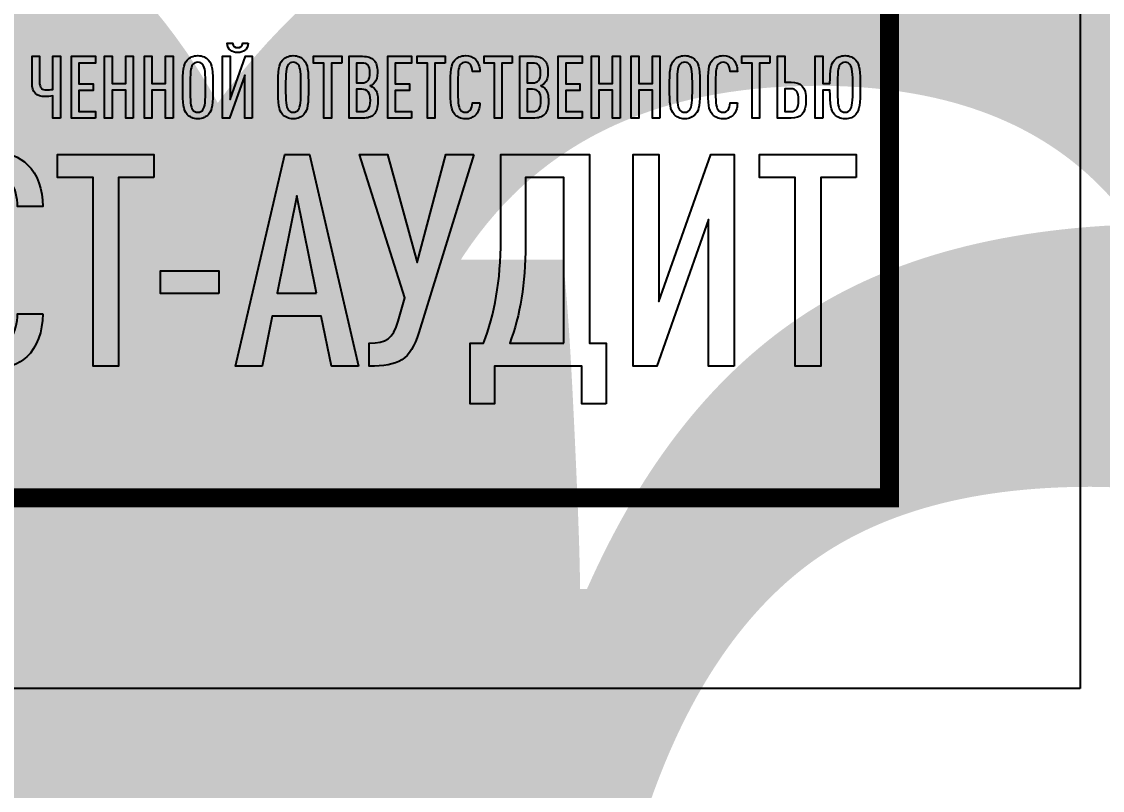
# Model space of a CAD drawing. Header units: metres. Extents: x 1563 to 4966, y -517 to 1463.
# Drawn here: x 3150.12 to 3178.47, y 447.26 to 467.44 of the extents above; entities that cross this region are included whole.
import ezdxf
from ezdxf.enums import TextEntityAlignment as Align

# ---------------------------------------------------------------- set-up
doc = ezdxf.new("R2018")
doc.units = ezdxf.units.M
doc.layers.add('layer 1', color=7, linetype='Continuous')
doc.styles.get("Standard").update_dxf_attribs({"font": 'GOST Common.ttf'})

# ---------------------------------------------------------------- blocks, each defined once
blk = doc.blocks.new('*U324')
blk.add_attdef('РАЗРАБОТАЛ', text='', height=2.5).set_placement((250.501, -264.224), align=Align.MIDDLE_LEFT)
at = {"flags": 8}
for tag, height, p in [('ДАТА', 2.5, (290.074, -264.402)), ('ЛИСТ', 3, (386.388, -271.915)), ('ЛИСТОВ', 3, (403.888, -271.915)), ('ФОРМАТ', 3, (380.972, -294.745))]:
    blk.add_attdef(tag, text='', height=height, dxfattribs=at).set_placement(p, align=Align.MIDDLE_CENTER)
blk.add_attdef('ПРОВЕРИЛ', (250.749, -270.729), '', height=2.5)
at = {"lineweight": 30, "flags": 104}
for tag, p in [('ТЕПЛОВЫЕ_СЕТИ', (330, -269.5)), ('ИМЯ_ЧЕРТЕЖА', (330, -284.5))]:
    blk.add_attdef(tag, text='', height=3, dxfattribs=at).set_placement(p, align=Align.MIDDLE_CENTER)
blk = doc.blocks.new('Лого')
at = {"layer": 'layer 1', "color": 159}
for points, knots in [([(6.6198, 2.3792), (6.6198, 2.3792), (6.5883, 2.3792), (6.5883, 2.3792), (6.5883, 2.3792), (6.5862, 2.3604), (6.5751, 2.3523), (6.5583, 2.3523), (6.5583, 2.3523), (6.5415, 2.3523), (6.5304, 2.3604), (6.5283, 2.3792), (6.5283, 2.3792), (6.5283, 2.3792), (6.4968, 2.3792), (6.4968, 2.3792), (6.4968, 2.3792), (6.4994, 2.3391), (6.5243, 2.3239), (6.5583, 2.3239), (6.5583, 2.3239), (6.5923, 2.3239), (6.6172, 2.3391), (6.6198, 2.3792)], [0, 0, 0, 0, 0.142857, 0.142857, 0.142857, 0.142857, 0.285714, 0.285714, 0.285714, 0.285714, 0.428571, 0.428571, 0.428571, 0.428571, 0.571429, 0.571429, 0.571429, 0.571429, 0.714286, 0.714286, 0.714286, 0.714286, 1, 1, 1, 1]), ([(5.5227, 1.9399), (5.5227, 1.9399), (5.5227, 2.3015), (5.5227, 2.3015), (5.5227, 2.3015), (5.5227, 2.3015), (5.479, 2.3015), (5.479, 2.3015), (5.479, 2.3015), (5.479, 2.3015), (5.479, 2.1085), (5.479, 2.1085), (5.479, 2.1085), (5.4658, 2.1065), (5.4546, 2.1055), (5.4404, 2.1055), (5.4404, 2.1055), (5.4165, 2.1055), (5.4013, 2.1141), (5.4013, 2.1532), (5.4013, 2.1532), (5.4013, 2.1532), (5.4013, 2.3015), (5.4013, 2.3015), (5.4013, 2.3015), (5.4013, 2.3015), (5.3576, 2.3015), (5.3576, 2.3015), (5.3576, 2.3015), (5.3576, 2.3015), (5.3576, 2.1486), (5.3576, 2.1486), (5.3576, 2.1486), (5.3576, 2.0867), (5.384, 2.0664), (5.4338, 2.0664), (5.4338, 2.0664), (5.4485, 2.0664), (5.4627, 2.0674), (5.479, 2.0699), (5.479, 2.0699), (5.479, 2.0699), (5.479, 1.9399), (5.479, 1.9399), (5.479, 1.9399), (5.479, 1.9399), (5.5227, 1.9399), (5.5227, 1.9399)], [0, 0, 0, 0, 0.076923, 0.076923, 0.076923, 0.076923, 0.153846, 0.153846, 0.153846, 0.153846, 0.230769, 0.230769, 0.230769, 0.230769, 0.307692, 0.307692, 0.307692, 0.307692, 0.384615, 0.384615, 0.384615, 0.384615, 0.461538, 0.461538, 0.461538, 0.461538, 0.538462, 0.538462, 0.538462, 0.538462, 0.615385, 0.615385, 0.615385, 0.615385, 0.692308, 0.692308, 0.692308, 0.692308, 0.769231, 0.769231, 0.769231, 0.769231, 0.846154, 0.846154, 0.846154, 0.846154, 1, 1, 1, 1]), ([(5.7273, 1.9399), (5.7273, 1.9399), (5.7273, 1.979), (5.7273, 1.979), (5.7273, 1.979), (5.7273, 1.979), (5.6314, 1.979), (5.6314, 1.979), (5.6314, 1.979), (5.6314, 1.979), (5.6314, 2.1019), (5.6314, 2.1019), (5.6314, 2.1019), (5.6314, 2.1019), (5.7141, 2.1019), (5.7141, 2.1019), (5.7141, 2.1019), (5.7141, 2.1019), (5.7141, 2.141), (5.7141, 2.141), (5.7141, 2.141), (5.7141, 2.141), (5.6314, 2.141), (5.6314, 2.141), (5.6314, 2.141), (5.6314, 2.141), (5.6314, 2.2624), (5.6314, 2.2624), (5.6314, 2.2624), (5.6314, 2.2624), (5.7273, 2.2624), (5.7273, 2.2624), (5.7273, 2.2624), (5.7273, 2.2624), (5.7273, 2.3015), (5.7273, 2.3015), (5.7273, 2.3015), (5.7273, 2.3015), (5.5877, 2.3015), (5.5877, 2.3015), (5.5877, 2.3015), (5.5877, 2.3015), (5.5877, 1.9399), (5.5877, 1.9399), (5.5877, 1.9399), (5.5877, 1.9399), (5.7273, 1.9399), (5.7273, 1.9399)], [0, 0, 0, 0, 0.076923, 0.076923, 0.076923, 0.076923, 0.153846, 0.153846, 0.153846, 0.153846, 0.230769, 0.230769, 0.230769, 0.230769, 0.307692, 0.307692, 0.307692, 0.307692, 0.384615, 0.384615, 0.384615, 0.384615, 0.461538, 0.461538, 0.461538, 0.461538, 0.538462, 0.538462, 0.538462, 0.538462, 0.615385, 0.615385, 0.615385, 0.615385, 0.692308, 0.692308, 0.692308, 0.692308, 0.769231, 0.769231, 0.769231, 0.769231, 0.846154, 0.846154, 0.846154, 0.846154, 1, 1, 1, 1]), ([(5.9483, 1.9399), (5.9483, 1.9399), (5.9483, 2.3015), (5.9483, 2.3015), (5.9483, 2.3015), (5.9483, 2.3015), (5.9046, 2.3015), (5.9046, 2.3015), (5.9046, 2.3015), (5.9046, 2.3015), (5.9046, 2.1436), (5.9046, 2.1436), (5.9046, 2.1436), (5.9046, 2.1436), (5.8244, 2.1436), (5.8244, 2.1436), (5.8244, 2.1436), (5.8244, 2.1436), (5.8244, 2.3015), (5.8244, 2.3015), (5.8244, 2.3015), (5.8244, 2.3015), (5.7807, 2.3015), (5.7807, 2.3015), (5.7807, 2.3015), (5.7807, 2.3015), (5.7807, 1.9399), (5.7807, 1.9399), (5.7807, 1.9399), (5.7807, 1.9399), (5.8244, 1.9399), (5.8244, 1.9399), (5.8244, 1.9399), (5.8244, 1.9399), (5.8244, 2.1039), (5.8244, 2.1039), (5.8244, 2.1039), (5.8244, 2.1039), (5.9046, 2.1039), (5.9046, 2.1039), (5.9046, 2.1039), (5.9046, 2.1039), (5.9046, 1.9399), (5.9046, 1.9399), (5.9046, 1.9399), (5.9046, 1.9399), (5.9483, 1.9399), (5.9483, 1.9399)], [0, 0, 0, 0, 0.076923, 0.076923, 0.076923, 0.076923, 0.153846, 0.153846, 0.153846, 0.153846, 0.230769, 0.230769, 0.230769, 0.230769, 0.307692, 0.307692, 0.307692, 0.307692, 0.384615, 0.384615, 0.384615, 0.384615, 0.461538, 0.461538, 0.461538, 0.461538, 0.538462, 0.538462, 0.538462, 0.538462, 0.615385, 0.615385, 0.615385, 0.615385, 0.692308, 0.692308, 0.692308, 0.692308, 0.769231, 0.769231, 0.769231, 0.769231, 0.846154, 0.846154, 0.846154, 0.846154, 1, 1, 1, 1]), ([(6.1809, 1.9399), (6.1809, 1.9399), (6.1809, 2.3015), (6.1809, 2.3015), (6.1809, 2.3015), (6.1809, 2.3015), (6.1372, 2.3015), (6.1372, 2.3015), (6.1372, 2.3015), (6.1372, 2.3015), (6.1372, 2.1436), (6.1372, 2.1436), (6.1372, 2.1436), (6.1372, 2.1436), (6.057, 2.1436), (6.057, 2.1436), (6.057, 2.1436), (6.057, 2.1436), (6.057, 2.3015), (6.057, 2.3015), (6.057, 2.3015), (6.057, 2.3015), (6.0133, 2.3015), (6.0133, 2.3015), (6.0133, 2.3015), (6.0133, 2.3015), (6.0133, 1.9399), (6.0133, 1.9399), (6.0133, 1.9399), (6.0133, 1.9399), (6.057, 1.9399), (6.057, 1.9399), (6.057, 1.9399), (6.057, 1.9399), (6.057, 2.1039), (6.057, 2.1039), (6.057, 2.1039), (6.057, 2.1039), (6.1372, 2.1039), (6.1372, 2.1039), (6.1372, 2.1039), (6.1372, 2.1039), (6.1372, 1.9399), (6.1372, 1.9399), (6.1372, 1.9399), (6.1372, 1.9399), (6.1809, 1.9399), (6.1809, 1.9399)], [0, 0, 0, 0, 0.076923, 0.076923, 0.076923, 0.076923, 0.153846, 0.153846, 0.153846, 0.153846, 0.230769, 0.230769, 0.230769, 0.230769, 0.307692, 0.307692, 0.307692, 0.307692, 0.384615, 0.384615, 0.384615, 0.384615, 0.461538, 0.461538, 0.461538, 0.461538, 0.538462, 0.538462, 0.538462, 0.538462, 0.615385, 0.615385, 0.615385, 0.615385, 0.692308, 0.692308, 0.692308, 0.692308, 0.769231, 0.769231, 0.769231, 0.769231, 0.846154, 0.846154, 0.846154, 0.846154, 1, 1, 1, 1]), ([(6.4141, 2.1207), (6.4141, 2.2208), (6.411, 2.2533), (6.3877, 2.2792), (6.3877, 2.2792), (6.3734, 2.2949), (6.3541, 2.3056), (6.3257, 2.3056), (6.3257, 2.3056), (6.2972, 2.3056), (6.2779, 2.2949), (6.2637, 2.2792), (6.2637, 2.2792), (6.2404, 2.2533), (6.2373, 2.2208), (6.2373, 2.1207), (6.2373, 2.1207), (6.2373, 2.0206), (6.2404, 1.9881), (6.2637, 1.9622), (6.2637, 1.9622), (6.2779, 1.9465), (6.2972, 1.9358), (6.3257, 1.9358), (6.3257, 1.9358), (6.3541, 1.9358), (6.3734, 1.9465), (6.3877, 1.9622), (6.3877, 1.9622), (6.411, 1.9881), (6.4141, 2.0206), (6.4141, 2.1207)], [0, 0, 0, 0, 0.111111, 0.111111, 0.111111, 0.111111, 0.222222, 0.222222, 0.222222, 0.222222, 0.333333, 0.333333, 0.333333, 0.333333, 0.444444, 0.444444, 0.444444, 0.444444, 0.555556, 0.555556, 0.555556, 0.555556, 0.666667, 0.666667, 0.666667, 0.666667, 0.777778, 0.777778, 0.777778, 0.777778, 1, 1, 1, 1]), ([(6.6431, 1.9399), (6.6431, 1.9399), (6.6431, 2.3015), (6.6431, 2.3015), (6.6431, 2.3015), (6.6431, 2.3015), (6.603, 2.3015), (6.603, 2.3015), (6.603, 2.3015), (6.603, 2.3015), (6.5141, 2.0501), (6.5141, 2.0501), (6.5141, 2.0501), (6.5141, 2.0501), (6.5141, 2.3015), (6.5141, 2.3015), (6.5141, 2.3015), (6.5141, 2.3015), (6.4704, 2.3015), (6.4704, 2.3015), (6.4704, 2.3015), (6.4704, 2.3015), (6.4704, 1.9399), (6.4704, 1.9399), (6.4704, 1.9399), (6.4704, 1.9399), (6.5111, 1.9399), (6.5111, 1.9399), (6.5111, 1.9399), (6.5111, 1.9399), (6.5994, 2.1908), (6.5994, 2.1908), (6.5994, 2.1908), (6.5994, 2.1908), (6.5994, 1.9399), (6.5994, 1.9399), (6.5994, 1.9399), (6.5994, 1.9399), (6.6431, 1.9399), (6.6431, 1.9399)], [0, 0, 0, 0, 0.090909, 0.090909, 0.090909, 0.090909, 0.181818, 0.181818, 0.181818, 0.181818, 0.272727, 0.272727, 0.272727, 0.272727, 0.363636, 0.363636, 0.363636, 0.363636, 0.454545, 0.454545, 0.454545, 0.454545, 0.545455, 0.545455, 0.545455, 0.545455, 0.636364, 0.636364, 0.636364, 0.636364, 0.727273, 0.727273, 0.727273, 0.727273, 0.818182, 0.818182, 0.818182, 0.818182, 1, 1, 1, 1]), ([(6.9712, 2.1207), (6.9712, 2.2208), (6.9682, 2.2533), (6.9448, 2.2792), (6.9448, 2.2792), (6.9306, 2.2949), (6.9113, 2.3056), (6.8829, 2.3056), (6.8829, 2.3056), (6.8544, 2.3056), (6.8351, 2.2949), (6.8209, 2.2792), (6.8209, 2.2792), (6.7975, 2.2533), (6.7945, 2.2208), (6.7945, 2.1207), (6.7945, 2.1207), (6.7945, 2.0206), (6.7975, 1.9881), (6.8209, 1.9622), (6.8209, 1.9622), (6.8351, 1.9465), (6.8544, 1.9358), (6.8829, 1.9358), (6.8829, 1.9358), (6.9113, 1.9358), (6.9306, 1.9465), (6.9448, 1.9622), (6.9448, 1.9622), (6.9682, 1.9881), (6.9712, 2.0206), (6.9712, 2.1207)], [0, 0, 0, 0, 0.111111, 0.111111, 0.111111, 0.111111, 0.222222, 0.222222, 0.222222, 0.222222, 0.333333, 0.333333, 0.333333, 0.333333, 0.444444, 0.444444, 0.444444, 0.444444, 0.555556, 0.555556, 0.555556, 0.555556, 0.666667, 0.666667, 0.666667, 0.666667, 0.777778, 0.777778, 0.777778, 0.777778, 1, 1, 1, 1]), ([(7.1658, 2.2624), (7.1658, 2.2624), (7.1658, 2.3015), (7.1658, 2.3015), (7.1658, 2.3015), (7.1658, 2.3015), (7.0007, 2.3015), (7.0007, 2.3015), (7.0007, 2.3015), (7.0007, 2.3015), (7.0007, 2.2624), (7.0007, 2.2624), (7.0007, 2.2624), (7.0007, 2.2624), (7.0617, 2.2624), (7.0617, 2.2624), (7.0617, 2.2624), (7.0617, 2.2624), (7.0617, 1.9399), (7.0617, 1.9399), (7.0617, 1.9399), (7.0617, 1.9399), (7.1053, 1.9399), (7.1053, 1.9399), (7.1053, 1.9399), (7.1053, 1.9399), (7.1053, 2.2624), (7.1053, 2.2624), (7.1053, 2.2624), (7.1053, 2.2624), (7.1658, 2.2624), (7.1658, 2.2624)], [0, 0, 0, 0, 0.111111, 0.111111, 0.111111, 0.111111, 0.222222, 0.222222, 0.222222, 0.222222, 0.333333, 0.333333, 0.333333, 0.333333, 0.444444, 0.444444, 0.444444, 0.444444, 0.555556, 0.555556, 0.555556, 0.555556, 0.666667, 0.666667, 0.666667, 0.666667, 0.777778, 0.777778, 0.777778, 0.777778, 1, 1, 1, 1]), ([(7.3766, 2.0415), (7.3766, 2.0725), (7.3735, 2.0968), (7.3547, 2.1151), (7.3547, 2.1151), (7.3486, 2.1207), (7.3405, 2.1258), (7.3324, 2.1283), (7.3324, 2.1283), (7.3395, 2.1314), (7.3466, 2.1359), (7.3527, 2.142), (7.3527, 2.142), (7.3705, 2.1593), (7.374, 2.1806), (7.374, 2.2065), (7.374, 2.2065), (7.374, 2.2457), (7.3684, 2.2634), (7.3527, 2.2797), (7.3527, 2.2797), (7.338, 2.2949), (7.3187, 2.3015), (7.2867, 2.3015), (7.2867, 2.3015), (7.2867, 2.3015), (7.209, 2.3015), (7.209, 2.3015), (7.209, 2.3015), (7.209, 2.3015), (7.209, 1.9399), (7.209, 1.9399), (7.209, 1.9399), (7.209, 1.9399), (7.2867, 1.9399), (7.2867, 1.9399), (7.2867, 1.9399), (7.3187, 1.9399), (7.3385, 1.9465), (7.3532, 1.9617), (7.3532, 1.9617), (7.3695, 1.9785), (7.3766, 1.9978), (7.3766, 2.0415)], [0, 0, 0, 0, 0.083333, 0.083333, 0.083333, 0.083333, 0.166667, 0.166667, 0.166667, 0.166667, 0.25, 0.25, 0.25, 0.25, 0.333333, 0.333333, 0.333333, 0.333333, 0.416667, 0.416667, 0.416667, 0.416667, 0.5, 0.5, 0.5, 0.5, 0.583333, 0.583333, 0.583333, 0.583333, 0.666667, 0.666667, 0.666667, 0.666667, 0.75, 0.75, 0.75, 0.75, 0.833333, 0.833333, 0.833333, 0.833333, 1, 1, 1, 1]), ([(7.5741, 1.9399), (7.5741, 1.9399), (7.5741, 1.979), (7.5741, 1.979), (7.5741, 1.979), (7.5741, 1.979), (7.4782, 1.979), (7.4782, 1.979), (7.4782, 1.979), (7.4782, 1.979), (7.4782, 2.1019), (7.4782, 2.1019), (7.4782, 2.1019), (7.4782, 2.1019), (7.5609, 2.1019), (7.5609, 2.1019), (7.5609, 2.1019), (7.5609, 2.1019), (7.5609, 2.141), (7.5609, 2.141), (7.5609, 2.141), (7.5609, 2.141), (7.4782, 2.141), (7.4782, 2.141), (7.4782, 2.141), (7.4782, 2.141), (7.4782, 2.2624), (7.4782, 2.2624), (7.4782, 2.2624), (7.4782, 2.2624), (7.5741, 2.2624), (7.5741, 2.2624), (7.5741, 2.2624), (7.5741, 2.2624), (7.5741, 2.3015), (7.5741, 2.3015), (7.5741, 2.3015), (7.5741, 2.3015), (7.4345, 2.3015), (7.4345, 2.3015), (7.4345, 2.3015), (7.4345, 2.3015), (7.4345, 1.9399), (7.4345, 1.9399), (7.4345, 1.9399), (7.4345, 1.9399), (7.5741, 1.9399), (7.5741, 1.9399)], [0, 0, 0, 0, 0.076923, 0.076923, 0.076923, 0.076923, 0.153846, 0.153846, 0.153846, 0.153846, 0.230769, 0.230769, 0.230769, 0.230769, 0.307692, 0.307692, 0.307692, 0.307692, 0.384615, 0.384615, 0.384615, 0.384615, 0.461538, 0.461538, 0.461538, 0.461538, 0.538462, 0.538462, 0.538462, 0.538462, 0.615385, 0.615385, 0.615385, 0.615385, 0.692308, 0.692308, 0.692308, 0.692308, 0.769231, 0.769231, 0.769231, 0.769231, 0.846154, 0.846154, 0.846154, 0.846154, 1, 1, 1, 1]), ([(7.7707, 2.2624), (7.7707, 2.2624), (7.7707, 2.3015), (7.7707, 2.3015), (7.7707, 2.3015), (7.7707, 2.3015), (7.6056, 2.3015), (7.6056, 2.3015), (7.6056, 2.3015), (7.6056, 2.3015), (7.6056, 2.2624), (7.6056, 2.2624), (7.6056, 2.2624), (7.6056, 2.2624), (7.6666, 2.2624), (7.6666, 2.2624), (7.6666, 2.2624), (7.6666, 2.2624), (7.6666, 1.9399), (7.6666, 1.9399), (7.6666, 1.9399), (7.6666, 1.9399), (7.7103, 1.9399), (7.7103, 1.9399), (7.7103, 1.9399), (7.7103, 1.9399), (7.7103, 2.2624), (7.7103, 2.2624), (7.7103, 2.2624), (7.7103, 2.2624), (7.7707, 2.2624), (7.7707, 2.2624)], [0, 0, 0, 0, 0.111111, 0.111111, 0.111111, 0.111111, 0.222222, 0.222222, 0.222222, 0.222222, 0.333333, 0.333333, 0.333333, 0.333333, 0.444444, 0.444444, 0.444444, 0.444444, 0.555556, 0.555556, 0.555556, 0.555556, 0.666667, 0.666667, 0.666667, 0.666667, 0.777778, 0.777778, 0.777778, 0.777778, 1, 1, 1, 1]), ([(7.9719, 2.0293), (7.9719, 2.0293), (7.9287, 2.0293), (7.9287, 2.0293), (7.9287, 2.0293), (7.9282, 2.014), (7.9251, 1.9983), (7.917, 1.9876), (7.917, 1.9876), (7.9114, 1.9805), (7.9023, 1.9749), (7.8886, 1.9749), (7.8886, 1.9749), (7.8743, 1.9749), (7.8647, 1.9805), (7.8586, 1.9886), (7.8586, 1.9886), (7.8459, 2.0059), (7.8439, 2.0349), (7.8439, 2.1207), (7.8439, 2.1207), (7.8439, 2.2065), (7.8459, 2.2355), (7.8586, 2.2528), (7.8586, 2.2528), (7.8647, 2.2609), (7.8743, 2.2665), (7.8886, 2.2665), (7.8886, 2.2665), (7.9023, 2.2665), (7.9114, 2.2609), (7.917, 2.2538), (7.917, 2.2538), (7.9256, 2.2431), (7.9282, 2.2279), (7.9287, 2.2126), (7.9287, 2.2126), (7.9287, 2.2126), (7.9719, 2.2126), (7.9719, 2.2126), (7.9719, 2.2126), (7.9713, 2.2421), (7.9627, 2.268), (7.946, 2.2843), (7.946, 2.2843), (7.9317, 2.298), (7.914, 2.3056), (7.8886, 2.3056), (7.8886, 2.3056), (7.8601, 2.3056), (7.8403, 2.2949), (7.8266, 2.2792), (7.8266, 2.2792), (7.8027, 2.2517), (7.8002, 2.2208), (7.8002, 2.1207), (7.8002, 2.1207), (7.8002, 2.0206), (7.8027, 1.9897), (7.8266, 1.9622), (7.8266, 1.9622), (7.8403, 1.9465), (7.8601, 1.9358), (7.8886, 1.9358), (7.8886, 1.9358), (7.9124, 1.9358), (7.9302, 1.9429), (7.9444, 1.9556), (7.9444, 1.9556), (7.9622, 1.9719), (7.9713, 1.9988), (7.9719, 2.0293)], [0, 0, 0, 0, 0.052632, 0.052632, 0.052632, 0.052632, 0.105263, 0.105263, 0.105263, 0.105263, 0.157895, 0.157895, 0.157895, 0.157895, 0.210526, 0.210526, 0.210526, 0.210526, 0.263158, 0.263158, 0.263158, 0.263158, 0.315789, 0.315789, 0.315789, 0.315789, 0.368421, 0.368421, 0.368421, 0.368421, 0.421053, 0.421053, 0.421053, 0.421053, 0.473684, 0.473684, 0.473684, 0.473684, 0.526316, 0.526316, 0.526316, 0.526316, 0.578947, 0.578947, 0.578947, 0.578947, 0.631579, 0.631579, 0.631579, 0.631579, 0.684211, 0.684211, 0.684211, 0.684211, 0.736842, 0.736842, 0.736842, 0.736842, 0.789474, 0.789474, 0.789474, 0.789474, 0.842105, 0.842105, 0.842105, 0.842105, 0.894737, 0.894737, 0.894737, 0.894737, 1, 1, 1, 1]), ([(8.1618, 2.2624), (8.1618, 2.2624), (8.1618, 2.3015), (8.1618, 2.3015), (8.1618, 2.3015), (8.1618, 2.3015), (7.9967, 2.3015), (7.9967, 2.3015), (7.9967, 2.3015), (7.9967, 2.3015), (7.9967, 2.2624), (7.9967, 2.2624), (7.9967, 2.2624), (7.9967, 2.2624), (8.0577, 2.2624), (8.0577, 2.2624), (8.0577, 2.2624), (8.0577, 2.2624), (8.0577, 1.9399), (8.0577, 1.9399), (8.0577, 1.9399), (8.0577, 1.9399), (8.1014, 1.9399), (8.1014, 1.9399), (8.1014, 1.9399), (8.1014, 1.9399), (8.1014, 2.2624), (8.1014, 2.2624), (8.1014, 2.2624), (8.1014, 2.2624), (8.1618, 2.2624), (8.1618, 2.2624)], [0, 0, 0, 0, 0.111111, 0.111111, 0.111111, 0.111111, 0.222222, 0.222222, 0.222222, 0.222222, 0.333333, 0.333333, 0.333333, 0.333333, 0.444444, 0.444444, 0.444444, 0.444444, 0.555556, 0.555556, 0.555556, 0.555556, 0.666667, 0.666667, 0.666667, 0.666667, 0.777778, 0.777778, 0.777778, 0.777778, 1, 1, 1, 1]), ([(8.3726, 2.0415), (8.3726, 2.0725), (8.3696, 2.0968), (8.3508, 2.1151), (8.3508, 2.1151), (8.3447, 2.1207), (8.3365, 2.1258), (8.3284, 2.1283), (8.3284, 2.1283), (8.3355, 2.1314), (8.3426, 2.1359), (8.3487, 2.142), (8.3487, 2.142), (8.3665, 2.1593), (8.3701, 2.1806), (8.3701, 2.2065), (8.3701, 2.2065), (8.3701, 2.2457), (8.3645, 2.2634), (8.3487, 2.2797), (8.3487, 2.2797), (8.334, 2.2949), (8.3147, 2.3015), (8.2827, 2.3015), (8.2827, 2.3015), (8.2827, 2.3015), (8.205, 2.3015), (8.205, 2.3015), (8.205, 2.3015), (8.205, 2.3015), (8.205, 1.9399), (8.205, 1.9399), (8.205, 1.9399), (8.205, 1.9399), (8.2827, 1.9399), (8.2827, 1.9399), (8.2827, 1.9399), (8.3147, 1.9399), (8.3345, 1.9465), (8.3492, 1.9617), (8.3492, 1.9617), (8.3655, 1.9785), (8.3726, 1.9978), (8.3726, 2.0415)], [0, 0, 0, 0, 0.083333, 0.083333, 0.083333, 0.083333, 0.166667, 0.166667, 0.166667, 0.166667, 0.25, 0.25, 0.25, 0.25, 0.333333, 0.333333, 0.333333, 0.333333, 0.416667, 0.416667, 0.416667, 0.416667, 0.5, 0.5, 0.5, 0.5, 0.583333, 0.583333, 0.583333, 0.583333, 0.666667, 0.666667, 0.666667, 0.666667, 0.75, 0.75, 0.75, 0.75, 0.833333, 0.833333, 0.833333, 0.833333, 1, 1, 1, 1]), ([(8.5702, 1.9399), (8.5702, 1.9399), (8.5702, 1.979), (8.5702, 1.979), (8.5702, 1.979), (8.5702, 1.979), (8.4742, 1.979), (8.4742, 1.979), (8.4742, 1.979), (8.4742, 1.979), (8.4742, 2.1019), (8.4742, 2.1019), (8.4742, 2.1019), (8.4742, 2.1019), (8.557, 2.1019), (8.557, 2.1019), (8.557, 2.1019), (8.557, 2.1019), (8.557, 2.141), (8.557, 2.141), (8.557, 2.141), (8.557, 2.141), (8.4742, 2.141), (8.4742, 2.141), (8.4742, 2.141), (8.4742, 2.141), (8.4742, 2.2624), (8.4742, 2.2624), (8.4742, 2.2624), (8.4742, 2.2624), (8.5702, 2.2624), (8.5702, 2.2624), (8.5702, 2.2624), (8.5702, 2.2624), (8.5702, 2.3015), (8.5702, 2.3015), (8.5702, 2.3015), (8.5702, 2.3015), (8.4305, 2.3015), (8.4305, 2.3015), (8.4305, 2.3015), (8.4305, 2.3015), (8.4305, 1.9399), (8.4305, 1.9399), (8.4305, 1.9399), (8.4305, 1.9399), (8.5702, 1.9399), (8.5702, 1.9399)], [0, 0, 0, 0, 0.076923, 0.076923, 0.076923, 0.076923, 0.153846, 0.153846, 0.153846, 0.153846, 0.230769, 0.230769, 0.230769, 0.230769, 0.307692, 0.307692, 0.307692, 0.307692, 0.384615, 0.384615, 0.384615, 0.384615, 0.461538, 0.461538, 0.461538, 0.461538, 0.538462, 0.538462, 0.538462, 0.538462, 0.615385, 0.615385, 0.615385, 0.615385, 0.692308, 0.692308, 0.692308, 0.692308, 0.769231, 0.769231, 0.769231, 0.769231, 0.846154, 0.846154, 0.846154, 0.846154, 1, 1, 1, 1]), ([(8.7911, 1.9399), (8.7911, 1.9399), (8.7911, 2.3015), (8.7911, 2.3015), (8.7911, 2.3015), (8.7911, 2.3015), (8.7474, 2.3015), (8.7474, 2.3015), (8.7474, 2.3015), (8.7474, 2.3015), (8.7474, 2.1436), (8.7474, 2.1436), (8.7474, 2.1436), (8.7474, 2.1436), (8.6672, 2.1436), (8.6672, 2.1436), (8.6672, 2.1436), (8.6672, 2.1436), (8.6672, 2.3015), (8.6672, 2.3015), (8.6672, 2.3015), (8.6672, 2.3015), (8.6235, 2.3015), (8.6235, 2.3015), (8.6235, 2.3015), (8.6235, 2.3015), (8.6235, 1.9399), (8.6235, 1.9399), (8.6235, 1.9399), (8.6235, 1.9399), (8.6672, 1.9399), (8.6672, 1.9399), (8.6672, 1.9399), (8.6672, 1.9399), (8.6672, 2.1039), (8.6672, 2.1039), (8.6672, 2.1039), (8.6672, 2.1039), (8.7474, 2.1039), (8.7474, 2.1039), (8.7474, 2.1039), (8.7474, 2.1039), (8.7474, 1.9399), (8.7474, 1.9399), (8.7474, 1.9399), (8.7474, 1.9399), (8.7911, 1.9399), (8.7911, 1.9399)], [0, 0, 0, 0, 0.076923, 0.076923, 0.076923, 0.076923, 0.153846, 0.153846, 0.153846, 0.153846, 0.230769, 0.230769, 0.230769, 0.230769, 0.307692, 0.307692, 0.307692, 0.307692, 0.384615, 0.384615, 0.384615, 0.384615, 0.461538, 0.461538, 0.461538, 0.461538, 0.538462, 0.538462, 0.538462, 0.538462, 0.615385, 0.615385, 0.615385, 0.615385, 0.692308, 0.692308, 0.692308, 0.692308, 0.769231, 0.769231, 0.769231, 0.769231, 0.846154, 0.846154, 0.846154, 0.846154, 1, 1, 1, 1]), ([(9.0238, 1.9399), (9.0238, 1.9399), (9.0238, 2.3015), (9.0238, 2.3015), (9.0238, 2.3015), (9.0238, 2.3015), (8.9801, 2.3015), (8.9801, 2.3015), (8.9801, 2.3015), (8.9801, 2.3015), (8.9801, 2.1436), (8.9801, 2.1436), (8.9801, 2.1436), (8.9801, 2.1436), (8.8998, 2.1436), (8.8998, 2.1436), (8.8998, 2.1436), (8.8998, 2.1436), (8.8998, 2.3015), (8.8998, 2.3015), (8.8998, 2.3015), (8.8998, 2.3015), (8.8561, 2.3015), (8.8561, 2.3015), (8.8561, 2.3015), (8.8561, 2.3015), (8.8561, 1.9399), (8.8561, 1.9399), (8.8561, 1.9399), (8.8561, 1.9399), (8.8998, 1.9399), (8.8998, 1.9399), (8.8998, 1.9399), (8.8998, 1.9399), (8.8998, 2.1039), (8.8998, 2.1039), (8.8998, 2.1039), (8.8998, 2.1039), (8.9801, 2.1039), (8.9801, 2.1039), (8.9801, 2.1039), (8.9801, 2.1039), (8.9801, 1.9399), (8.9801, 1.9399), (8.9801, 1.9399), (8.9801, 1.9399), (9.0238, 1.9399), (9.0238, 1.9399)], [0, 0, 0, 0, 0.076923, 0.076923, 0.076923, 0.076923, 0.153846, 0.153846, 0.153846, 0.153846, 0.230769, 0.230769, 0.230769, 0.230769, 0.307692, 0.307692, 0.307692, 0.307692, 0.384615, 0.384615, 0.384615, 0.384615, 0.461538, 0.461538, 0.461538, 0.461538, 0.538462, 0.538462, 0.538462, 0.538462, 0.615385, 0.615385, 0.615385, 0.615385, 0.692308, 0.692308, 0.692308, 0.692308, 0.769231, 0.769231, 0.769231, 0.769231, 0.846154, 0.846154, 0.846154, 0.846154, 1, 1, 1, 1]), ([(9.2569, 2.1207), (9.2569, 2.2208), (9.2538, 2.2533), (9.2305, 2.2792), (9.2305, 2.2792), (9.2163, 2.2949), (9.197, 2.3056), (9.1685, 2.3056), (9.1685, 2.3056), (9.1401, 2.3056), (9.1208, 2.2949), (9.1065, 2.2792), (9.1065, 2.2792), (9.0832, 2.2533), (9.0801, 2.2208), (9.0801, 2.1207), (9.0801, 2.1207), (9.0801, 2.0206), (9.0832, 1.9881), (9.1065, 1.9622), (9.1065, 1.9622), (9.1208, 1.9465), (9.1401, 1.9358), (9.1685, 1.9358), (9.1685, 1.9358), (9.197, 1.9358), (9.2163, 1.9465), (9.2305, 1.9622), (9.2305, 1.9622), (9.2538, 1.9881), (9.2569, 2.0206), (9.2569, 2.1207)], [0, 0, 0, 0, 0.111111, 0.111111, 0.111111, 0.111111, 0.222222, 0.222222, 0.222222, 0.222222, 0.333333, 0.333333, 0.333333, 0.333333, 0.444444, 0.444444, 0.444444, 0.444444, 0.555556, 0.555556, 0.555556, 0.555556, 0.666667, 0.666667, 0.666667, 0.666667, 0.777778, 0.777778, 0.777778, 0.777778, 1, 1, 1, 1]), ([(9.4763, 2.0293), (9.4763, 2.0293), (9.4331, 2.0293), (9.4331, 2.0293), (9.4331, 2.0293), (9.4326, 2.014), (9.4296, 1.9983), (9.4215, 1.9876), (9.4215, 1.9876), (9.4159, 1.9805), (9.4067, 1.9749), (9.393, 1.9749), (9.393, 1.9749), (9.3788, 1.9749), (9.3691, 1.9805), (9.363, 1.9886), (9.363, 1.9886), (9.3504, 2.0059), (9.3483, 2.0349), (9.3483, 2.1207), (9.3483, 2.1207), (9.3483, 2.2065), (9.3504, 2.2355), (9.363, 2.2528), (9.363, 2.2528), (9.3691, 2.2609), (9.3788, 2.2665), (9.393, 2.2665), (9.393, 2.2665), (9.4067, 2.2665), (9.4159, 2.2609), (9.4215, 2.2538), (9.4215, 2.2538), (9.4301, 2.2431), (9.4326, 2.2279), (9.4331, 2.2126), (9.4331, 2.2126), (9.4331, 2.2126), (9.4763, 2.2126), (9.4763, 2.2126), (9.4763, 2.2126), (9.4758, 2.2421), (9.4672, 2.268), (9.4504, 2.2843), (9.4504, 2.2843), (9.4362, 2.298), (9.4184, 2.3056), (9.393, 2.3056), (9.393, 2.3056), (9.3646, 2.3056), (9.3448, 2.2949), (9.331, 2.2792), (9.331, 2.2792), (9.3072, 2.2517), (9.3046, 2.2208), (9.3046, 2.1207), (9.3046, 2.1207), (9.3046, 2.0206), (9.3072, 1.9897), (9.331, 1.9622), (9.331, 1.9622), (9.3448, 1.9465), (9.3646, 1.9358), (9.393, 1.9358), (9.393, 1.9358), (9.4169, 1.9358), (9.4347, 1.9429), (9.4489, 1.9556), (9.4489, 1.9556), (9.4667, 1.9719), (9.4758, 1.9988), (9.4763, 2.0293)], [0, 0, 0, 0, 0.052632, 0.052632, 0.052632, 0.052632, 0.105263, 0.105263, 0.105263, 0.105263, 0.157895, 0.157895, 0.157895, 0.157895, 0.210526, 0.210526, 0.210526, 0.210526, 0.263158, 0.263158, 0.263158, 0.263158, 0.315789, 0.315789, 0.315789, 0.315789, 0.368421, 0.368421, 0.368421, 0.368421, 0.421053, 0.421053, 0.421053, 0.421053, 0.473684, 0.473684, 0.473684, 0.473684, 0.526316, 0.526316, 0.526316, 0.526316, 0.578947, 0.578947, 0.578947, 0.578947, 0.631579, 0.631579, 0.631579, 0.631579, 0.684211, 0.684211, 0.684211, 0.684211, 0.736842, 0.736842, 0.736842, 0.736842, 0.789474, 0.789474, 0.789474, 0.789474, 0.842105, 0.842105, 0.842105, 0.842105, 0.894737, 0.894737, 0.894737, 0.894737, 1, 1, 1, 1]), ([(9.6663, 2.2624), (9.6663, 2.2624), (9.6663, 2.3015), (9.6663, 2.3015), (9.6663, 2.3015), (9.6663, 2.3015), (9.5012, 2.3015), (9.5012, 2.3015), (9.5012, 2.3015), (9.5012, 2.3015), (9.5012, 2.2624), (9.5012, 2.2624), (9.5012, 2.2624), (9.5012, 2.2624), (9.5622, 2.2624), (9.5622, 2.2624), (9.5622, 2.2624), (9.5622, 2.2624), (9.5622, 1.9399), (9.5622, 1.9399), (9.5622, 1.9399), (9.5622, 1.9399), (9.6058, 1.9399), (9.6058, 1.9399), (9.6058, 1.9399), (9.6058, 1.9399), (9.6058, 2.2624), (9.6058, 2.2624), (9.6058, 2.2624), (9.6058, 2.2624), (9.6663, 2.2624), (9.6663, 2.2624)], [0, 0, 0, 0, 0.111111, 0.111111, 0.111111, 0.111111, 0.222222, 0.222222, 0.222222, 0.222222, 0.333333, 0.333333, 0.333333, 0.333333, 0.444444, 0.444444, 0.444444, 0.444444, 0.555556, 0.555556, 0.555556, 0.555556, 0.666667, 0.666667, 0.666667, 0.666667, 0.777778, 0.777778, 0.777778, 0.777778, 1, 1, 1, 1]), ([(9.8766, 2.0455), (9.8766, 2.1253), (9.8456, 2.1507), (9.7907, 2.1507), (9.7907, 2.1507), (9.7907, 2.1507), (9.7531, 2.1507), (9.7531, 2.1507), (9.7531, 2.1507), (9.7531, 2.1507), (9.7531, 2.3015), (9.7531, 2.3015), (9.7531, 2.3015), (9.7531, 2.3015), (9.7095, 2.3015), (9.7095, 2.3015), (9.7095, 2.3015), (9.7095, 2.3015), (9.7095, 1.9399), (9.7095, 1.9399), (9.7095, 1.9399), (9.7095, 1.9399), (9.7907, 1.9399), (9.7907, 1.9399), (9.7907, 1.9399), (9.8451, 1.9399), (9.8766, 1.9658), (9.8766, 2.0455)], [0, 0, 0, 0, 0.125, 0.125, 0.125, 0.125, 0.25, 0.25, 0.25, 0.25, 0.375, 0.375, 0.375, 0.375, 0.5, 0.5, 0.5, 0.5, 0.625, 0.625, 0.625, 0.625, 0.75, 0.75, 0.75, 0.75, 1, 1, 1, 1]), ([(9.9741, 1.9399), (9.9741, 1.9399), (9.9741, 2.1039), (9.9741, 2.1039), (9.9741, 2.1039), (9.9741, 2.1039), (10.0167, 2.1039), (10.0167, 2.1039), (10.0167, 2.1039), (10.0173, 2.0171), (10.0213, 1.9876), (10.0432, 1.9622), (10.0432, 1.9622), (10.0569, 1.9465), (10.0767, 1.9358), (10.1051, 1.9358), (10.1051, 1.9358), (10.1336, 1.9358), (10.1529, 1.946), (10.1671, 1.9622), (10.1671, 1.9622), (10.1905, 1.9892), (10.1935, 2.0206), (10.1935, 2.1207), (10.1935, 2.1207), (10.1935, 2.2208), (10.191, 2.2512), (10.1671, 2.2792), (10.1671, 2.2792), (10.1534, 2.2949), (10.1336, 2.3056), (10.1051, 2.3056), (10.1051, 2.3056), (10.0767, 2.3056), (10.0569, 2.2949), (10.0432, 2.2792), (10.0432, 2.2792), (10.0218, 2.2543), (10.0173, 2.2253), (10.0167, 2.1436), (10.0167, 2.1436), (10.0167, 2.1436), (9.9741, 2.1436), (9.9741, 2.1436), (9.9741, 2.1436), (9.9741, 2.1436), (9.9741, 2.3015), (9.9741, 2.3015), (9.9741, 2.3015), (9.9741, 2.3015), (9.9304, 2.3015), (9.9304, 2.3015), (9.9304, 2.3015), (9.9304, 2.3015), (9.9304, 1.9399), (9.9304, 1.9399), (9.9304, 1.9399), (9.9304, 1.9399), (9.9741, 1.9399), (9.9741, 1.9399)], [0, 0, 0, 0, 0.0625, 0.0625, 0.0625, 0.0625, 0.125, 0.125, 0.125, 0.125, 0.1875, 0.1875, 0.1875, 0.1875, 0.25, 0.25, 0.25, 0.25, 0.3125, 0.3125, 0.3125, 0.3125, 0.375, 0.375, 0.375, 0.375, 0.4375, 0.4375, 0.4375, 0.4375, 0.5, 0.5, 0.5, 0.5, 0.5625, 0.5625, 0.5625, 0.5625, 0.625, 0.625, 0.625, 0.625, 0.6875, 0.6875, 0.6875, 0.6875, 0.75, 0.75, 0.75, 0.75, 0.8125, 0.8125, 0.8125, 0.8125, 0.875, 0.875, 0.875, 0.875, 1, 1, 1, 1]), ([(6.3704, 2.1207), (6.3704, 2.0349), (6.3678, 2.0059), (6.3551, 1.9886), (6.3551, 1.9886), (6.349, 1.9805), (6.3399, 1.9749), (6.3257, 1.9749), (6.3257, 1.9749), (6.3115, 1.9749), (6.3018, 1.9805), (6.2957, 1.9886), (6.2957, 1.9886), (6.283, 2.0059), (6.281, 2.0349), (6.281, 2.1207), (6.281, 2.1207), (6.281, 2.2065), (6.283, 2.2355), (6.2957, 2.2528), (6.2957, 2.2528), (6.3018, 2.2609), (6.3115, 2.2665), (6.3257, 2.2665), (6.3257, 2.2665), (6.3399, 2.2665), (6.349, 2.2609), (6.3551, 2.2528), (6.3551, 2.2528), (6.3678, 2.2355), (6.3704, 2.2065), (6.3704, 2.1207)], [0, 0, 0, 0, 0.111111, 0.111111, 0.111111, 0.111111, 0.222222, 0.222222, 0.222222, 0.222222, 0.333333, 0.333333, 0.333333, 0.333333, 0.444444, 0.444444, 0.444444, 0.444444, 0.555556, 0.555556, 0.555556, 0.555556, 0.666667, 0.666667, 0.666667, 0.666667, 0.777778, 0.777778, 0.777778, 0.777778, 1, 1, 1, 1]), ([(6.9276, 2.1207), (6.9276, 2.0349), (6.925, 2.0059), (6.9123, 1.9886), (6.9123, 1.9886), (6.9062, 1.9805), (6.8971, 1.9749), (6.8829, 1.9749), (6.8829, 1.9749), (6.8686, 1.9749), (6.859, 1.9805), (6.8529, 1.9886), (6.8529, 1.9886), (6.8402, 2.0059), (6.8382, 2.0349), (6.8382, 2.1207), (6.8382, 2.1207), (6.8382, 2.2065), (6.8402, 2.2355), (6.8529, 2.2528), (6.8529, 2.2528), (6.859, 2.2609), (6.8686, 2.2665), (6.8829, 2.2665), (6.8829, 2.2665), (6.8971, 2.2665), (6.9062, 2.2609), (6.9123, 2.2528), (6.9123, 2.2528), (6.925, 2.2355), (6.9276, 2.2065), (6.9276, 2.1207)], [0, 0, 0, 0, 0.111111, 0.111111, 0.111111, 0.111111, 0.222222, 0.222222, 0.222222, 0.222222, 0.333333, 0.333333, 0.333333, 0.333333, 0.444444, 0.444444, 0.444444, 0.444444, 0.555556, 0.555556, 0.555556, 0.555556, 0.666667, 0.666667, 0.666667, 0.666667, 0.777778, 0.777778, 0.777778, 0.777778, 1, 1, 1, 1]), ([(7.3303, 2.2045), (7.3303, 2.1634), (7.3156, 2.1466), (7.2846, 2.1466), (7.2846, 2.1466), (7.2846, 2.1466), (7.2526, 2.1466), (7.2526, 2.1466), (7.2526, 2.1466), (7.2526, 2.1466), (7.2526, 2.2624), (7.2526, 2.2624), (7.2526, 2.2624), (7.2526, 2.2624), (7.2846, 2.2624), (7.2846, 2.2624), (7.2846, 2.2624), (7.3161, 2.2624), (7.3303, 2.2482), (7.3303, 2.2045)], [0, 0, 0, 0, 0.166667, 0.166667, 0.166667, 0.166667, 0.333333, 0.333333, 0.333333, 0.333333, 0.5, 0.5, 0.5, 0.5, 0.666667, 0.666667, 0.666667, 0.666667, 1, 1, 1, 1]), ([(8.3264, 2.2045), (8.3264, 2.1634), (8.3117, 2.1466), (8.2807, 2.1466), (8.2807, 2.1466), (8.2807, 2.1466), (8.2487, 2.1466), (8.2487, 2.1466), (8.2487, 2.1466), (8.2487, 2.1466), (8.2487, 2.2624), (8.2487, 2.2624), (8.2487, 2.2624), (8.2487, 2.2624), (8.2807, 2.2624), (8.2807, 2.2624), (8.2807, 2.2624), (8.3122, 2.2624), (8.3264, 2.2482), (8.3264, 2.2045)], [0, 0, 0, 0, 0.166667, 0.166667, 0.166667, 0.166667, 0.333333, 0.333333, 0.333333, 0.333333, 0.5, 0.5, 0.5, 0.5, 0.666667, 0.666667, 0.666667, 0.666667, 1, 1, 1, 1]), ([(9.2132, 2.1207), (9.2132, 2.0349), (9.2107, 2.0059), (9.198, 1.9886), (9.198, 1.9886), (9.1919, 1.9805), (9.1827, 1.9749), (9.1685, 1.9749), (9.1685, 1.9749), (9.1543, 1.9749), (9.1446, 1.9805), (9.1385, 1.9886), (9.1385, 1.9886), (9.1259, 2.0059), (9.1238, 2.0349), (9.1238, 2.1207), (9.1238, 2.1207), (9.1238, 2.2065), (9.1259, 2.2355), (9.1385, 2.2528), (9.1385, 2.2528), (9.1446, 2.2609), (9.1543, 2.2665), (9.1685, 2.2665), (9.1685, 2.2665), (9.1827, 2.2665), (9.1919, 2.2609), (9.198, 2.2528), (9.198, 2.2528), (9.2107, 2.2355), (9.2132, 2.2065), (9.2132, 2.1207)], [0, 0, 0, 0, 0.111111, 0.111111, 0.111111, 0.111111, 0.222222, 0.222222, 0.222222, 0.222222, 0.333333, 0.333333, 0.333333, 0.333333, 0.444444, 0.444444, 0.444444, 0.444444, 0.555556, 0.555556, 0.555556, 0.555556, 0.666667, 0.666667, 0.666667, 0.666667, 0.777778, 0.777778, 0.777778, 0.777778, 1, 1, 1, 1]), ([(10.1498, 2.1207), (10.1498, 2.0349), (10.1478, 2.0059), (10.1346, 1.9886), (10.1346, 1.9886), (10.1285, 1.9805), (10.1193, 1.9749), (10.1051, 1.9749), (10.1051, 1.9749), (10.0909, 1.9749), (10.0818, 1.9805), (10.0757, 1.9886), (10.0757, 1.9886), (10.0625, 2.0059), (10.0604, 2.0349), (10.0604, 2.1207), (10.0604, 2.1207), (10.0604, 2.2065), (10.0625, 2.2355), (10.0757, 2.2528), (10.0757, 2.2528), (10.0818, 2.2609), (10.0909, 2.2665), (10.1051, 2.2665), (10.1051, 2.2665), (10.1193, 2.2665), (10.1285, 2.2609), (10.1346, 2.2528), (10.1346, 2.2528), (10.1478, 2.2355), (10.1498, 2.2065), (10.1498, 2.1207)], [0, 0, 0, 0, 0.111111, 0.111111, 0.111111, 0.111111, 0.222222, 0.222222, 0.222222, 0.222222, 0.333333, 0.333333, 0.333333, 0.333333, 0.444444, 0.444444, 0.444444, 0.444444, 0.555556, 0.555556, 0.555556, 0.555556, 0.666667, 0.666667, 0.666667, 0.666667, 0.777778, 0.777778, 0.777778, 0.777778, 1, 1, 1, 1]), ([(7.3329, 2.044), (7.3329, 1.9942), (7.3171, 1.979), (7.2841, 1.979), (7.2841, 1.979), (7.2841, 1.979), (7.2526, 1.979), (7.2526, 1.979), (7.2526, 1.979), (7.2526, 1.979), (7.2526, 2.109), (7.2526, 2.109), (7.2526, 2.109), (7.2526, 2.109), (7.2841, 2.109), (7.2841, 2.109), (7.2841, 2.109), (7.3166, 2.109), (7.3329, 2.0907), (7.3329, 2.044)], [0, 0, 0, 0, 0.166667, 0.166667, 0.166667, 0.166667, 0.333333, 0.333333, 0.333333, 0.333333, 0.5, 0.5, 0.5, 0.5, 0.666667, 0.666667, 0.666667, 0.666667, 1, 1, 1, 1]), ([(8.3289, 2.044), (8.3289, 1.9942), (8.3132, 1.979), (8.2802, 1.979), (8.2802, 1.979), (8.2802, 1.979), (8.2487, 1.979), (8.2487, 1.979), (8.2487, 1.979), (8.2487, 1.979), (8.2487, 2.109), (8.2487, 2.109), (8.2487, 2.109), (8.2487, 2.109), (8.2802, 2.109), (8.2802, 2.109), (8.2802, 2.109), (8.3127, 2.109), (8.3289, 2.0907), (8.3289, 2.044)], [0, 0, 0, 0, 0.166667, 0.166667, 0.166667, 0.166667, 0.333333, 0.333333, 0.333333, 0.333333, 0.5, 0.5, 0.5, 0.5, 0.666667, 0.666667, 0.666667, 0.666667, 1, 1, 1, 1]), ([(9.8329, 2.0455), (9.8329, 1.9968), (9.8187, 1.979), (9.7902, 1.979), (9.7902, 1.979), (9.7902, 1.979), (9.7531, 1.979), (9.7531, 1.979), (9.7531, 1.979), (9.7531, 1.979), (9.7531, 2.1116), (9.7531, 2.1116), (9.7531, 2.1116), (9.7531, 2.1116), (9.7902, 2.1116), (9.7902, 2.1116), (9.7902, 2.1116), (9.8187, 2.1116), (9.8329, 2.0938), (9.8329, 2.0455)], [0, 0, 0, 0, 0.166667, 0.166667, 0.166667, 0.166667, 0.333333, 0.333333, 0.333333, 0.333333, 0.5, 0.5, 0.5, 0.5, 0.666667, 0.666667, 0.666667, 0.666667, 1, 1, 1, 1]), ([(5.4204, 0.7969), (5.4204, 0.7969), (5.2728, 0.7969), (5.2728, 0.7969), (5.2728, 0.7969), (5.2711, 0.7448), (5.2607, 0.691), (5.2329, 0.6546), (5.2329, 0.6546), (5.2138, 0.6303), (5.1826, 0.6112), (5.1357, 0.6112), (5.1357, 0.6112), (5.0871, 0.6112), (5.0541, 0.6303), (5.0333, 0.658), (5.0333, 0.658), (4.9899, 0.7171), (4.983, 0.816), (4.983, 1.1093), (4.983, 1.1093), (4.983, 1.4026), (4.9899, 1.5015), (5.0333, 1.5606), (5.0333, 1.5606), (5.0541, 1.5883), (5.0871, 1.6074), (5.1357, 1.6074), (5.1357, 1.6074), (5.1826, 1.6074), (5.2138, 1.5883), (5.2329, 1.564), (5.2329, 1.564), (5.2624, 1.5276), (5.2711, 1.4755), (5.2728, 1.4234), (5.2728, 1.4234), (5.2728, 1.4234), (5.4204, 1.4234), (5.4204, 1.4234), (5.4204, 1.4234), (5.4186, 1.5241), (5.3891, 1.6126), (5.3318, 1.6682), (5.3318, 1.6682), (5.2832, 1.715), (5.2225, 1.7411), (5.1357, 1.7411), (5.1357, 1.7411), (5.0385, 1.7411), (4.9708, 1.7046), (4.924, 1.6508), (4.924, 1.6508), (4.8424, 1.5571), (4.8337, 1.4512), (4.8337, 1.1093), (4.8337, 1.1093), (4.8337, 0.7674), (4.8424, 0.6615), (4.924, 0.5678), (4.924, 0.5678), (4.9708, 0.514), (5.0385, 0.4775), (5.1357, 0.4775), (5.1357, 0.4775), (5.2173, 0.4775), (5.278, 0.5018), (5.3266, 0.5452), (5.3266, 0.5452), (5.3874, 0.6008), (5.4186, 0.6928), (5.4204, 0.7969)], [0, 0, 0, 0, 0.052632, 0.052632, 0.052632, 0.052632, 0.105263, 0.105263, 0.105263, 0.105263, 0.157895, 0.157895, 0.157895, 0.157895, 0.210526, 0.210526, 0.210526, 0.210526, 0.263158, 0.263158, 0.263158, 0.263158, 0.315789, 0.315789, 0.315789, 0.315789, 0.368421, 0.368421, 0.368421, 0.368421, 0.421053, 0.421053, 0.421053, 0.421053, 0.473684, 0.473684, 0.473684, 0.473684, 0.526316, 0.526316, 0.526316, 0.526316, 0.578947, 0.578947, 0.578947, 0.578947, 0.631579, 0.631579, 0.631579, 0.631579, 0.684211, 0.684211, 0.684211, 0.684211, 0.736842, 0.736842, 0.736842, 0.736842, 0.789474, 0.789474, 0.789474, 0.789474, 0.842105, 0.842105, 0.842105, 0.842105, 0.894737, 0.894737, 0.894737, 0.894737, 1, 1, 1, 1]), ([(6.0695, 1.5935), (6.0695, 1.5935), (6.0695, 1.7272), (6.0695, 1.7272), (6.0695, 1.7272), (6.0695, 1.7272), (5.5054, 1.7272), (5.5054, 1.7272), (5.5054, 1.7272), (5.5054, 1.7272), (5.5054, 1.5935), (5.5054, 1.5935), (5.5054, 1.5935), (5.5054, 1.5935), (5.7137, 1.5935), (5.7137, 1.5935), (5.7137, 1.5935), (5.7137, 1.5935), (5.7137, 0.4914), (5.7137, 0.4914), (5.7137, 0.4914), (5.7137, 0.4914), (5.8629, 0.4914), (5.8629, 0.4914), (5.8629, 0.4914), (5.8629, 0.4914), (5.8629, 1.5935), (5.8629, 1.5935), (5.8629, 1.5935), (5.8629, 1.5935), (6.0695, 1.5935), (6.0695, 1.5935)], [0, 0, 0, 0, 0.111111, 0.111111, 0.111111, 0.111111, 0.222222, 0.222222, 0.222222, 0.222222, 0.333333, 0.333333, 0.333333, 0.333333, 0.444444, 0.444444, 0.444444, 0.444444, 0.555556, 0.555556, 0.555556, 0.555556, 0.666667, 0.666667, 0.666667, 0.666667, 0.777778, 0.777778, 0.777778, 0.777778, 1, 1, 1, 1]), ([(7.2636, 0.4914), (7.2636, 0.4914), (6.9772, 1.7272), (6.9772, 1.7272), (6.9772, 1.7272), (6.9772, 1.7272), (6.8331, 1.7272), (6.8331, 1.7272), (6.8331, 1.7272), (6.8331, 1.7272), (6.545, 0.4914), (6.545, 0.4914), (6.545, 0.4914), (6.545, 0.4914), (6.7012, 0.4914), (6.7012, 0.4914), (6.7012, 0.4914), (6.7012, 0.4914), (6.7602, 0.783), (6.7602, 0.783), (6.7602, 0.783), (6.7602, 0.783), (7.0466, 0.783), (7.0466, 0.783), (7.0466, 0.783), (7.0466, 0.783), (7.1056, 0.4914), (7.1056, 0.4914), (7.1056, 0.4914), (7.1056, 0.4914), (7.2636, 0.4914), (7.2636, 0.4914)], [0, 0, 0, 0, 0.111111, 0.111111, 0.111111, 0.111111, 0.222222, 0.222222, 0.222222, 0.222222, 0.333333, 0.333333, 0.333333, 0.333333, 0.444444, 0.444444, 0.444444, 0.444444, 0.555556, 0.555556, 0.555556, 0.555556, 0.666667, 0.666667, 0.666667, 0.666667, 0.777778, 0.777778, 0.777778, 0.777778, 1, 1, 1, 1]), ([(7.937, 1.7272), (7.937, 1.7272), (7.7738, 1.7272), (7.7738, 1.7272), (7.7738, 1.7272), (7.7738, 1.7272), (7.6055, 1.0971), (7.6055, 1.0971), (7.6055, 1.0971), (7.6055, 1.0971), (7.4337, 1.7272), (7.4337, 1.7272), (7.4337, 1.7272), (7.4337, 1.7272), (7.2705, 1.7272), (7.2705, 1.7272), (7.2705, 1.7272), (7.2705, 1.7272), (7.5343, 0.8906), (7.5343, 0.8906), (7.5343, 0.8906), (7.5343, 0.8906), (7.4944, 0.7535), (7.4944, 0.7535), (7.4944, 0.7535), (7.4649, 0.6511), (7.4267, 0.6251), (7.326, 0.6251), (7.326, 0.6251), (7.326, 0.6251), (7.326, 0.4914), (7.326, 0.4914), (7.326, 0.4914), (7.4961, 0.4914), (7.5656, 0.5244), (7.6159, 0.6875), (7.6159, 0.6875), (7.6159, 0.6875), (7.937, 1.7272), (7.937, 1.7272)], [0, 0, 0, 0, 0.090909, 0.090909, 0.090909, 0.090909, 0.181818, 0.181818, 0.181818, 0.181818, 0.272727, 0.272727, 0.272727, 0.272727, 0.363636, 0.363636, 0.363636, 0.363636, 0.454545, 0.454545, 0.454545, 0.454545, 0.545455, 0.545455, 0.545455, 0.545455, 0.636364, 0.636364, 0.636364, 0.636364, 0.727273, 0.727273, 0.727273, 0.727273, 0.818182, 0.818182, 0.818182, 0.818182, 1, 1, 1, 1]), ([(8.7093, 0.271), (8.7093, 0.271), (8.7093, 0.6251), (8.7093, 0.6251), (8.7093, 0.6251), (8.7093, 0.6251), (8.6121, 0.6251), (8.6121, 0.6251), (8.6121, 0.6251), (8.6121, 0.6251), (8.6121, 1.7272), (8.6121, 1.7272), (8.6121, 1.7272), (8.6121, 1.7272), (8.0949, 1.7272), (8.0949, 1.7272), (8.0949, 1.7272), (8.0949, 1.7272), (8.0949, 1.2308), (8.0949, 1.2308), (8.0949, 1.2308), (8.0949, 0.9878), (8.0567, 0.7917), (7.9943, 0.6251), (7.9943, 0.6251), (7.9943, 0.6251), (7.9162, 0.6251), (7.9162, 0.6251), (7.9162, 0.6251), (7.9162, 0.6251), (7.9162, 0.271), (7.9162, 0.271), (7.9162, 0.271), (7.9162, 0.271), (8.0585, 0.271), (8.0585, 0.271), (8.0585, 0.271), (8.0585, 0.271), (8.0585, 0.4914), (8.0585, 0.4914), (8.0585, 0.4914), (8.0585, 0.4914), (8.567, 0.4914), (8.567, 0.4914), (8.567, 0.4914), (8.567, 0.4914), (8.567, 0.271), (8.567, 0.271), (8.567, 0.271), (8.567, 0.271), (8.7093, 0.271), (8.7093, 0.271)], [0, 0, 0, 0, 0.071429, 0.071429, 0.071429, 0.071429, 0.142857, 0.142857, 0.142857, 0.142857, 0.214286, 0.214286, 0.214286, 0.214286, 0.285714, 0.285714, 0.285714, 0.285714, 0.357143, 0.357143, 0.357143, 0.357143, 0.428571, 0.428571, 0.428571, 0.428571, 0.5, 0.5, 0.5, 0.5, 0.571429, 0.571429, 0.571429, 0.571429, 0.642857, 0.642857, 0.642857, 0.642857, 0.714286, 0.714286, 0.714286, 0.714286, 0.785714, 0.785714, 0.785714, 0.785714, 0.857143, 0.857143, 0.857143, 0.857143, 1, 1, 1, 1]), ([(9.4574, 0.4914), (9.4574, 0.4914), (9.4574, 1.7272), (9.4574, 1.7272), (9.4574, 1.7272), (9.4574, 1.7272), (9.3202, 1.7272), (9.3202, 1.7272), (9.3202, 1.7272), (9.3202, 1.7272), (9.0165, 0.8681), (9.0165, 0.8681), (9.0165, 0.8681), (9.0165, 0.8681), (9.0165, 1.7272), (9.0165, 1.7272), (9.0165, 1.7272), (9.0165, 1.7272), (8.8673, 1.7272), (8.8673, 1.7272), (8.8673, 1.7272), (8.8673, 1.7272), (8.8673, 0.4914), (8.8673, 0.4914), (8.8673, 0.4914), (8.8673, 0.4914), (9.0061, 0.4914), (9.0061, 0.4914), (9.0061, 0.4914), (9.0061, 0.4914), (9.3081, 1.3488), (9.3081, 1.3488), (9.3081, 1.3488), (9.3081, 1.3488), (9.3081, 0.4914), (9.3081, 0.4914), (9.3081, 0.4914), (9.3081, 0.4914), (9.4574, 0.4914), (9.4574, 0.4914)], [0, 0, 0, 0, 0.090909, 0.090909, 0.090909, 0.090909, 0.181818, 0.181818, 0.181818, 0.181818, 0.272727, 0.272727, 0.272727, 0.272727, 0.363636, 0.363636, 0.363636, 0.363636, 0.454545, 0.454545, 0.454545, 0.454545, 0.545455, 0.545455, 0.545455, 0.545455, 0.636364, 0.636364, 0.636364, 0.636364, 0.727273, 0.727273, 0.727273, 0.727273, 0.818182, 0.818182, 0.818182, 0.818182, 1, 1, 1, 1]), ([(10.169, 1.5935), (10.169, 1.5935), (10.169, 1.7272), (10.169, 1.7272), (10.169, 1.7272), (10.169, 1.7272), (9.6049, 1.7272), (9.6049, 1.7272), (9.6049, 1.7272), (9.6049, 1.7272), (9.6049, 1.5935), (9.6049, 1.5935), (9.6049, 1.5935), (9.6049, 1.5935), (9.8132, 1.5935), (9.8132, 1.5935), (9.8132, 1.5935), (9.8132, 1.5935), (9.8132, 0.4914), (9.8132, 0.4914), (9.8132, 0.4914), (9.8132, 0.4914), (9.9624, 0.4914), (9.9624, 0.4914), (9.9624, 0.4914), (9.9624, 0.4914), (9.9624, 1.5935), (9.9624, 1.5935), (9.9624, 1.5935), (9.9624, 1.5935), (10.169, 1.5935), (10.169, 1.5935)], [0, 0, 0, 0, 0.111111, 0.111111, 0.111111, 0.111111, 0.222222, 0.222222, 0.222222, 0.222222, 0.333333, 0.333333, 0.333333, 0.333333, 0.444444, 0.444444, 0.444444, 0.444444, 0.555556, 0.555556, 0.555556, 0.555556, 0.666667, 0.666667, 0.666667, 0.666667, 0.777778, 0.777778, 0.777778, 0.777778, 1, 1, 1, 1]), ([(8.4629, 0.6251), (8.4629, 0.6251), (8.147, 0.6251), (8.147, 0.6251), (8.147, 0.6251), (8.2077, 0.7882), (8.239, 0.9739), (8.239, 1.1978), (8.239, 1.1978), (8.239, 1.1978), (8.239, 1.5935), (8.239, 1.5935), (8.239, 1.5935), (8.239, 1.5935), (8.4629, 1.5935), (8.4629, 1.5935), (8.4629, 1.5935), (8.4629, 1.5935), (8.4629, 0.6251), (8.4629, 0.6251)], [0, 0, 0, 0, 0.166667, 0.166667, 0.166667, 0.166667, 0.333333, 0.333333, 0.333333, 0.333333, 0.5, 0.5, 0.5, 0.5, 0.666667, 0.666667, 0.666667, 0.666667, 1, 1, 1, 1]), ([(7.0188, 0.9166), (7.0188, 0.9166), (6.788, 0.9166), (6.788, 0.9166), (6.788, 0.9166), (6.788, 0.9166), (6.9043, 1.4859), (6.9043, 1.4859), (6.9043, 1.4859), (6.9043, 1.4859), (7.0188, 0.9166), (7.0188, 0.9166)], [0, 0, 0, 0, 0.25, 0.25, 0.25, 0.25, 0.5, 0.5, 0.5, 0.5, 1, 1, 1, 1]), ([(6.4478, 0.9149), (6.4478, 0.9149), (6.4478, 1.0486), (6.4478, 1.0486), (6.4478, 1.0486), (6.4478, 1.0486), (6.1077, 1.0486), (6.1077, 1.0486), (6.1077, 1.0486), (6.1077, 1.0486), (6.1077, 0.9149), (6.1077, 0.9149), (6.1077, 0.9149), (6.1077, 0.9149), (6.4478, 0.9149), (6.4478, 0.9149)], [0, 0, 0, 0, 0.2, 0.2, 0.2, 0.2, 0.4, 0.4, 0.4, 0.4, 0.6, 0.6, 0.6, 0.6, 1, 1, 1, 1])]:
    blk.add_open_spline(points, degree=3, knots=knots, dxfattribs=at)
blk = doc.blocks.new('*U323')
blk.add_lwpolyline([(0, 297), (420, 297), (420, -297), (0, -297)], close=True)
at = {"const_width": 0.5}
blk.add_lwpolyline([(20, 292), (415, 292), (415, -292), (20, -292)], close=True, dxfattribs=at)
at = {"xscale": 4.492609629394886, "yscale": 4.492609629394886, "zscale": 4.492609629394886}
blk.add_blockref('Лого', (368.434, -290.745), dxfattribs=at)
blk.add_attdef('РАЗРАБОТАЛ', text='', height=2.5).set_placement((250.501, -264.224), align=Align.MIDDLE_LEFT)
at = {"flags": 8}
for tag, height, p in [('ДАТА', 2.5, (290.074, -264.402)), ('ЛИСТ', 3, (386.388, -271.915)), ('ЛИСТОВ', 3, (403.888, -271.915)), ('ФОРМАТ', 3, (380.972, -294.745))]:
    blk.add_attdef(tag, text='', height=height, dxfattribs=at).set_placement(p, align=Align.MIDDLE_CENTER)
blk.add_attdef('ПРОВЕРИЛ', (250.749, -270.729), '', height=2.5)
at = {"lineweight": 30, "flags": 104}
for tag, p in [('ТЕПЛОВЫЕ_СЕТИ', (330, -269.5)), ('ИМЯ_ЧЕРТЕЖА', (330, -284.5))]:
    blk.add_attdef(tag, text='', height=3, dxfattribs=at).set_placement(p, align=Align.MIDDLE_CENTER)

msp = doc.modelspace()

# ---------------------------------------------------------------- block references
ref = msp.add_blockref('*U323', (2757.888, 746.9327))
lines = msp.add_mtext('Спецификация оборудования, \\Pизделий и материалов', dxfattribs={"insert": (3087.888, 462.4327), "char_height": 70, "attachment_point": 1})
ref.add_attrib('ИМЯ_ЧЕРТЕЖА', '', (3087.888, 462.4327), dxfattribs={"flags": 104}).embed_mtext(lines)
lines = msp.add_mtext('Архитектурно-строительные решения', dxfattribs={"insert": (3087.888, 477.4327), "char_height": 70, "attachment_point": 1})
ref.add_attrib('ТЕПЛОВЫЕ_СЕТИ', '', (3087.888, 477.4327), dxfattribs={"flags": 104}).embed_mtext(lines)
ref = msp.add_blockref('*U324', (2189.9186, 757.5109))
lines = msp.add_mtext('Ковер №1, №2', dxfattribs={"insert": (2519.9186, 473.0109), "char_height": 70, "attachment_point": 1})
ref.add_attrib('ИМЯ_ЧЕРТЕЖА', '', (2519.9186, 473.0109), dxfattribs={"flags": 104}).embed_mtext(lines)
lines = msp.add_mtext('Архитектурно-строительные\\Pрешения. ', dxfattribs={"insert": (2519.9186, 488.0109), "char_height": 70, "attachment_point": 1})
ref.add_attrib('ТЕПЛОВЫЕ_СЕТИ', '', (2519.9186, 488.0109), dxfattribs={"flags": 104}).embed_mtext(lines)

doc.saveas('drawing.dxf')
